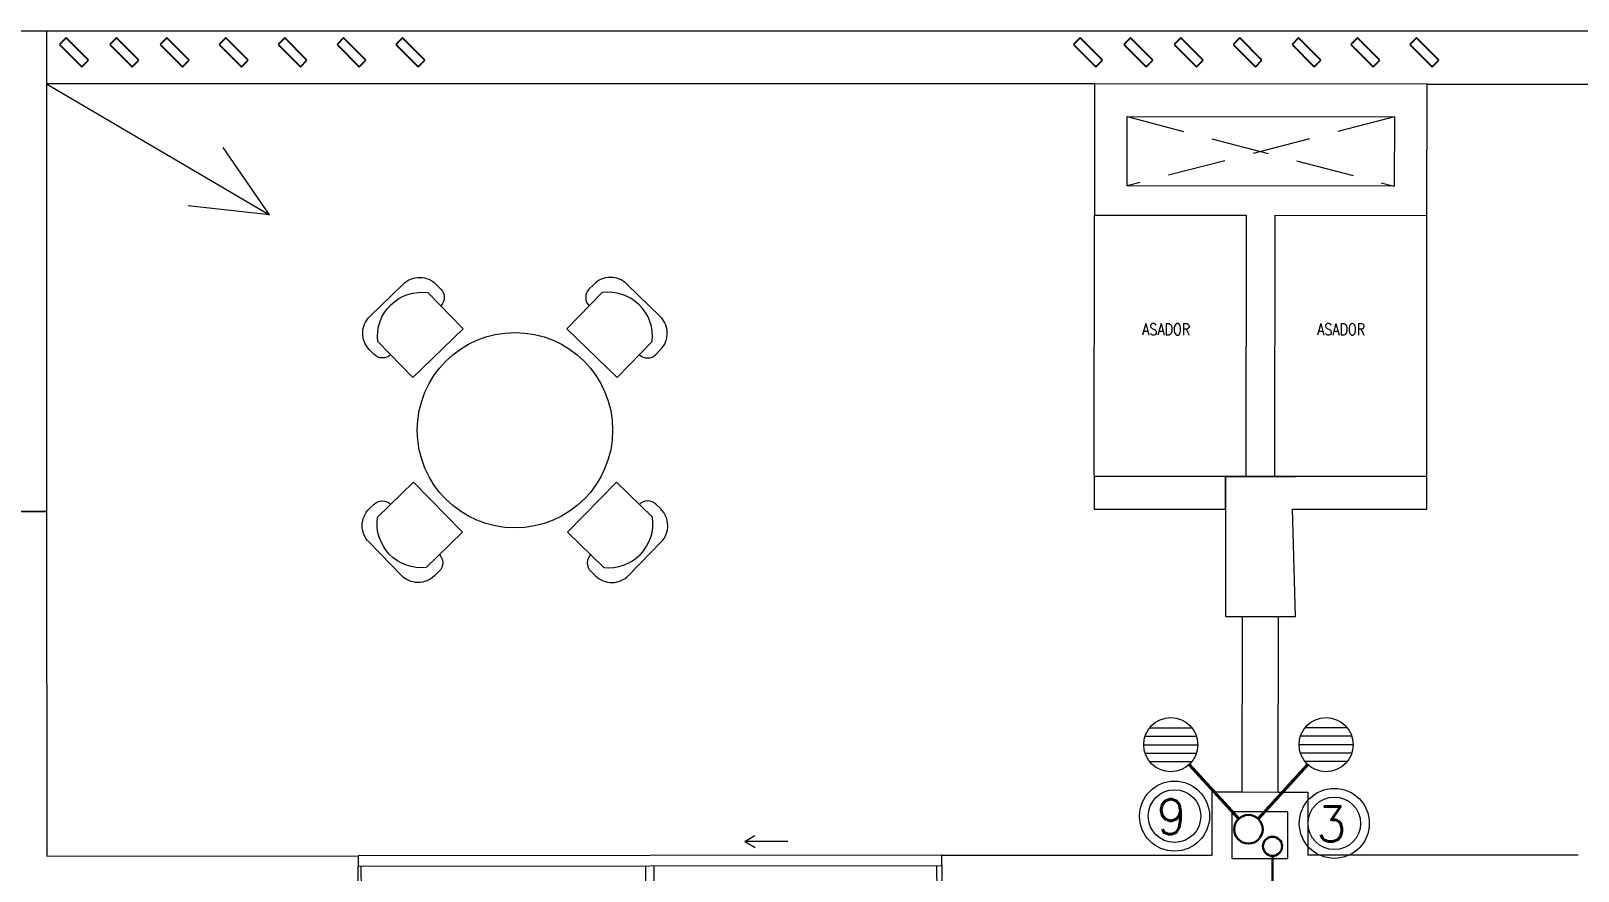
# Model space of a CAD drawing. Header units: millimetres. Extents: x 539 to 842, y -453 to -96.
# Drawn here: x 806.79 to 813.41, y -312.39 to -308.79 of the extents above; entities that cross this region are included whole.
import ezdxf

# ---------------------------------------------------------------- set-up
doc = ezdxf.new("R2010")
doc.units = ezdxf.units.MM
doc.header["$LTSCALE"] = 0.1
doc.linetypes.add('HIDDEN', pattern=[0.375, 0.25, -0.125])
doc.layers.get('0').update_dxf_attribs({"lineweight": 5})
for name, color, linetype in [('00-Pluvial', 40, 'Continuous'), ('00-Secundario', 24, 'Continuous'), ('Secundario', 24, 'Continuous'), ('Textos', 7, 'Continuous')]:
    doc.layers.add(name, color=color, linetype=linetype)
for name, color, linetype, lineweight in [('A-DOOR', 7, 'Continuous', 5), ('A-DOOR-FRAM', 7, 'Continuous', 5), ('A-GLAZ-CWMG', 7, 'Continuous', 5), ('MUEBLES', 250, 'Continuous', 5)]:
    doc.layers.add(name, color=color, linetype=linetype, lineweight=lineweight)
doc.styles.add('Romans', font='romans.shx')
doc.styles.add('Romans 1.50', font='romans.shx', dxfattribs={"width": 0.8, "height": 0.15})

# ---------------------------------------------------------------- blocks, each defined once
blk = doc.blocks.new('Doors_Sliding_Milgard_Aluminum-Series_2-Panels - PV 2_50 X 2_10-2402500-1-TORRE-ARQ-PB')
at = {"layer": 'A-DOOR', "color": 8}
for p, q in [((1.1916, 0.078), (-1.3084, 0.078)), ((-1.3084, 0.078), (-1.3084, -0.0347)), ((-1.3084, 0.078), (1.1916, 0.078)), ((1.1916, -0.0347), (1.1916, 0.078)), ((-1.3084, -0.0347), (1.1916, -0.0347)), ((0.3474, -0.1382), (0.3914, -0.1128)), ((0.3474, -0.1382), (0.3914, -0.1636)), ((0.5315, -0.1382), (0.3474, -0.1382))]:
    blk.add_line(p, q, dxfattribs=at)
at = {"layer": 'A-DOOR-FRAM', "color": 8}
for p, q in [((-1.2952, 0.078), (-1.2952, -0.0347)), ((-0.0758, 0.078), (-0.0758, -0.0347)), ((-0.0409, 0.078), (-0.0409, -0.0347)), ((1.1709, 0.078), (1.1709, -0.0347))]:
    blk.add_line(p, q, dxfattribs=at)
blk = doc.blocks.new('mesad')
at = {"layer": 'MUEBLES'}
for points in [[(-0.3235, 0.533), (-0.3235, 0.533, 0.414214), (-0.3245, 0.6037), (-0.3454, 0.6241, 0.414214), (-0.4868, 0.6222), (-0.6263, 0.4788, 0.414214), (-0.6244, 0.3374), (-0.6035, 0.3171, 0.414214), (-0.5328, 0.318), (-0.5328, 0.318)], [(0.3235, 0.533), (0.3235, 0.533, -0.414214), (0.3245, 0.6037), (0.3454, 0.6241, -0.414214), (0.4868, 0.6222), (0.6263, 0.4788, -0.414214), (0.6244, 0.3374), (0.6035, 0.3171, -0.414214), (0.5328, 0.318), (0.5328, 0.318)], [(-0.533, -0.3235), (-0.533, -0.3235, 0.414214), (-0.6037, -0.3245), (-0.6241, -0.3454, 0.414214), (-0.6222, -0.4868), (-0.4788, -0.6263, 0.414214), (-0.3374, -0.6244), (-0.3171, -0.6035, 0.414214), (-0.318, -0.5328), (-0.318, -0.5328)], [(0.533, -0.3235), (0.533, -0.3235, -0.414214), (0.6037, -0.3245), (0.6241, -0.3454, -0.414214), (0.6222, -0.4868), (0.4788, -0.6263, -0.414214), (0.3374, -0.6244), (0.3171, -0.6035, -0.414214), (0.318, -0.5328), (0.318, -0.5328)]]:
    blk.add_lwpolyline(points, format="xyb", dxfattribs=at)
for points in [[(-0.5893, 0.3731), (-0.4344, 0.2223), (-0.2251, 0.4372), (-0.3801, 0.5881, 0.490132)], [(0.5893, 0.3731), (0.4344, 0.2223), (0.2251, 0.4372), (0.3801, 0.5881, -0.490132)], [(-0.3731, -0.5893), (-0.2223, -0.4344), (-0.4372, -0.2251), (-0.5881, -0.3801, 0.490132)], [(0.3731, -0.5893), (0.2223, -0.4344), (0.4372, -0.2251), (0.5881, -0.3801, -0.490132)]]:
    blk.add_lwpolyline(points, format="xyb", close=True, dxfattribs=at)
at = {"layer": 'MUEBLES', "ltscale": 1e-05}
blk.add_circle((0, 0), 0.4185, dxfattribs=at)
blk = doc.blocks.new('Montante rectangular - 4x15 a 45_-1057363-TORRE1-1 PISO')
at = {"layer": 'A-GLAZ-CWMG', "lineweight": 25}
for p, q in [((-0.1237, -0.0336), (-0.0283, 0.0619)), ((0, 0.0336), (-0.0955, -0.0619)), ((-0.0283, 0.0619), (0, 0.0336)), ((-0.0955, -0.0619), (-0.1237, -0.0336))]:
    blk.add_line(p, q, dxfattribs=at)
blk = doc.blocks.new('Montante rectangular - 4x15 a 45_-1057361-TORRE1-1 PISO')
at = {"layer": 'A-GLAZ-CWMG', "lineweight": 25}
for p, q in [((-0.0619, -0.0336), (0.0336, 0.0619)), ((0.0619, 0.0336), (-0.0336, -0.0619)), ((0.0336, 0.0619), (0.0619, 0.0336)), ((-0.0336, -0.0619), (-0.0619, -0.0336))]:
    blk.add_line(p, q, dxfattribs=at)
blk = doc.blocks.new('T1-1 P-2020')
at = {"color": 8}
for p, q in [((4102.3201, 1292.2123), (4112.7174, 1292.2123)), ((4106.8098, 1291.9852), (4102.3201, 1291.9852)), ((4108.2348, 1291.9837), (4112.7174, 1291.9837)), ((4107.6708, 1289.7033), (4107.6587, 1290.1634))]:
    blk.add_line(p, q, dxfattribs=at)
at = {"color": 8, "lineweight": 5}
for p, q in [((4106.8098, 1291.9852), (4106.8092, 1291.4233)), ((4108.2348, 1291.9837), (4106.8098, 1291.9852)), ((4108.2342, 1291.4219), (4108.2348, 1291.9837)), ((4106.9494, 1291.5482), (4106.9497, 1291.845)), ((4106.9497, 1291.845), (4108.0947, 1291.8439)), ((4108.0947, 1291.8439), (4108.0944, 1291.547)), ((4108.0944, 1291.547), (4106.9494, 1291.5482)), ((4106.8081, 1290.3084), (4106.8092, 1291.4233)), ((4106.8092, 1291.4233), (4107.4592, 1291.4227)), ((4107.4592, 1291.4227), (4107.4581, 1290.3035)), ((4107.5831, 1290.3034), (4107.5842, 1291.4226)), ((4107.5842, 1291.4226), (4108.2342, 1291.4219)), ((4108.2331, 1290.307), (4108.2342, 1291.4219)), ((4107.3712, 1290.3034), (4106.8081, 1290.3034)), ((4106.8081, 1290.3034), (4106.8081, 1290.1634)), ((4107.3712, 1290.3034), (4107.3709, 1289.7034)), ((4107.3709, 1290.3034), (4107.6708, 1290.3033)), ((4107.3711, 1290.1634), (4107.3712, 1290.3034)), ((4107.6587, 1290.3034), (4107.3712, 1290.3034)), ((4107.4581, 1290.3035), (4107.5831, 1290.3034)), ((4108.2331, 1290.3034), (4107.6587, 1290.3034)), ((4108.2331, 1290.1634), (4108.2331, 1290.3034)), ((4101.5361, 1290.1531), (4102.3201, 1290.1531)), ((4102.3201, 1290.1531), (4102.3216, 1288.6766)), ((4106.8081, 1290.1634), (4107.3711, 1290.1634)), ((4107.6587, 1290.1634), (4108.2331, 1290.1634)), ((4107.3709, 1289.7034), (4107.6708, 1289.7033)), ((4107.4425, 1289.7035), (4107.4418, 1288.9519)), ((4107.5968, 1288.9517), (4107.5975, 1289.7033)), ((4102.3216, 1288.6766), (4103.6558, 1288.678)), ((4106.1558, 1288.6805), (4103.6558, 1288.678)), ((4103.6558, 1288.678), (4103.6558, 1288.6347)), ((4106.1558, 1288.6805), (4107.3135, 1288.6816)), ((4106.1558, 1288.6372), (4106.1558, 1288.6805)), ((4108.8817, 1288.6805), (4107.7235, 1288.6816))]:
    blk.add_line(p, q, dxfattribs=at)
at = {"color": 8, "linetype": 'HIDDEN', "lineweight": 5, "ltscale": 10}
for p, q in [((4108.0947, 1291.8439), (4106.9494, 1291.5482)), ((4106.9497, 1291.845), (4108.0944, 1291.547))]:
    blk.add_line(p, q, dxfattribs=at)
at = {"color": 8}
blk.add_lwpolyline([(4102.3201, 1290.1531), (4102.1701, 1290.1531), (4102.1783, 1292.2123), (4102.3201, 1292.2123)], close=True, dxfattribs=at)
at = {"color": 8, "lineweight": 5}
for points in [[(4107.3135, 1288.6816), (4107.3137, 1288.952), (4107.4418, 1288.9519)], [(4107.5968, 1288.9517), (4107.7237, 1288.9516), (4107.7235, 1288.6816)], [(4107.6384, 1288.6667), (4107.6386, 1288.8667), (4107.3986, 1288.8669), (4107.3984, 1288.6669), (4107.6384, 1288.6667)]]:
    blk.add_lwpolyline(points, dxfattribs=at)
at = {"color": 8, "extrusion": (0, 0, -1)}
for name, p in [('Montante rectangular - 4x15 a 45_-1057363-TORRE1-1 PISO', (-4102.3761, 1292.1205)), ('Montante rectangular - 4x15 a 45_-1057363-TORRE1-1 PISO', (-4102.5917, 1292.1205)), ('Montante rectangular - 4x15 a 45_-1057361-TORRE1-1 PISO', (-4102.8692, 1292.1205)), ('Montante rectangular - 4x15 a 45_-1057361-TORRE1-1 PISO', (-4103.1217, 1292.1205)), ('Montante rectangular - 4x15 a 45_-1057361-TORRE1-1 PISO', (-4103.3742, 1292.1205)), ('Montante rectangular - 4x15 a 45_-1057361-TORRE1-1 PISO', (-4103.6267, 1292.1205)), ('Montante rectangular - 4x15 a 45_-1057361-TORRE1-1 PISO', (-4103.8792, 1292.1205)), ('Montante rectangular - 4x15 a 45_-1057363-TORRE1-1 PISO', (-4106.7199, 1292.1205)), ('Montante rectangular - 4x15 a 45_-1057363-TORRE1-1 PISO', (-4106.9355, 1292.1205)), ('Montante rectangular - 4x15 a 45_-1057361-TORRE1-1 PISO', (-4107.213, 1292.1205)), ('Montante rectangular - 4x15 a 45_-1057361-TORRE1-1 PISO', (-4107.4655, 1292.1205)), ('Montante rectangular - 4x15 a 45_-1057361-TORRE1-1 PISO', (-4107.718, 1292.1205)), ('Montante rectangular - 4x15 a 45_-1057361-TORRE1-1 PISO', (-4107.9705, 1292.1205)), ('Montante rectangular - 4x15 a 45_-1057361-TORRE1-1 PISO', (-4108.223, 1292.1205))]:
    blk.add_blockref(name, p, dxfattribs=at)
at = {"color": 8, "lineweight": 5, "rotation": 180}
blk.add_blockref('mesad', (4104.3272, 1290.5018), dxfattribs=at)
at = {"color": 8, "lineweight": 5, "xscale": -1.000000000000005, "rotation": 180.0572957258981}
blk.add_blockref('Doors_Sliding_Milgard_Aluminum-Series_2-Panels - PV 2_50 X 2_10-2402500-1-TORRE-ARQ-PB', (4104.9642, 1288.6013), dxfattribs=at)
at = {"color": 8, "lineweight": 5, "char_height": 0.05, "attachment_point": 1, "style": 'Romans 1.50'}
for insert in [(4106.9691, 1290.9588), (4107.7187, 1290.9588)]:
    blk.add_mtext_dynamic_manual_height_columns('\\pi0.04514;ASADOR', width=0.31124, gutter_width=0.375, heights=[0], dxfattribs=dict(at, insert=insert))

msp = doc.modelspace()

# ---------------------------------------------------------------- linework, layer by layer
at = {"color": 8, "lineweight": 5}
for points in [[(811.8463, -312.3202), (811.8466, -312.0502), (812.2566, -312.0506), (812.2563, -312.3206)], [(812.1713, -312.3355), (812.1715, -312.1355), (811.9315, -312.1353), (811.9313, -312.3353)]]:
    msp.add_lwpolyline(points, dxfattribs=at)
at = {"layer": '00-Pluvial', "lineweight": 20}
for p, q in [((806.8531, -309.0171), (807.8082, -309.5783)), ((807.8082, -309.5783), (807.6094, -309.2892)), ((807.8082, -309.5783), (807.4595, -309.5393))]:
    msp.add_line(p, q, dxfattribs=at)
at = {"layer": '00-Pluvial', "lineweight": 13}
for p, q in [((811.5786, -311.7757), (811.7607, -311.7757)), ((812.4261, -311.7757), (812.2441, -311.7757)), ((811.5593, -311.8117), (811.78, -311.8117)), ((812.4455, -311.8117), (812.2248, -311.8117)), ((811.5536, -311.8477), (811.7857, -311.8477)), ((811.5593, -311.8837), (811.78, -311.8837)), ((812.4512, -311.8477), (812.2191, -311.8477)), ((812.4455, -311.8837), (812.2248, -311.8837)), ((811.5786, -311.9197), (811.7607, -311.9197)), ((812.4261, -311.9197), (812.2441, -311.9197))]:
    msp.add_line(p, q, dxfattribs=at)
at = {"layer": '00-Pluvial', "lineweight": 40}
for points in [[(811.7481, -311.9332), (811.961, -312.165)], [(812.2566, -311.9332), (812.0438, -312.165)]]:
    msp.add_lwpolyline(points, dxfattribs=at)
at = {"layer": '00-Pluvial', "lineweight": 20}
for centre, radius in [((811.6697, -311.8477), 0.116), ((812.3351, -311.8477), 0.116), ((811.6857, -312.1536), 0.15), ((811.6857, -312.1536), 0.1127)]:
    msp.add_circle(centre, radius, dxfattribs=at)
at = {"layer": '00-Pluvial', "lineweight": 30}
msp.add_circle((812.0024, -312.2101), 0.0612, dxfattribs=at)
at = {"layer": '00-Secundario', "lineweight": 30}
msp.add_lwpolyline([(812.1055, -312.324), (812.1055, -312.4306)], dxfattribs=at)
msp.add_circle((812.1055, -312.283), 0.0411, dxfattribs=at)
at = {"layer": 'Secundario', "lineweight": 20}
for radius in [0.15, 0.1127]:
    msp.add_circle((812.3702, -312.1847), radius, dxfattribs=at)

# ---------------------------------------------------------------- block references
at = {"color": 2}
msp.add_blockref('T1-1 P-2020', (-3295.4671, -1601.0022), dxfattribs=at)

# ---------------------------------------------------------------- texts
at = {"layer": 'Textos', "style": 'Romans'}
for s, p in [('9', (811.609, -312.2312)), ('3', (812.2936, -312.2623))]:
    msp.add_text(s, height=0.15, rotation=360, dxfattribs=at).set_placement(p)

doc.saveas('drawing.dxf')
